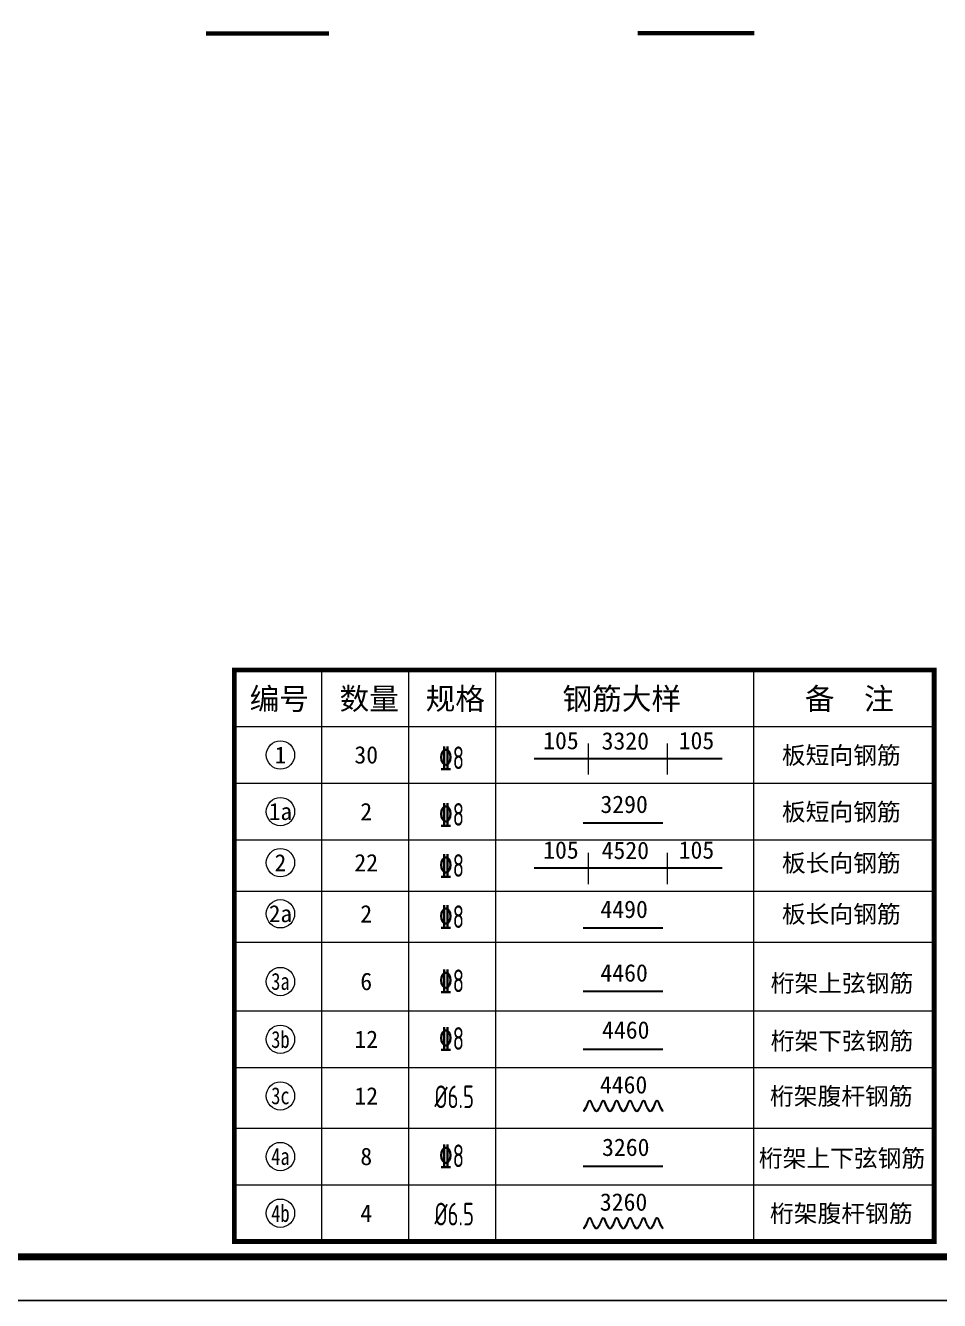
# Model space of a CAD drawing. Extents: x -517763 to -431309, y -403428 to -381056.
# Drawn here: x -449626 to -446478, y -403428 to -399039 of the extents above; entities that cross this region are included whole.
import ezdxf
from ezdxf.enums import TextEntityAlignment as Align

# ---------------------------------------------------------------- set-up
doc = ezdxf.new("R2010")
doc.units = 0
doc.header["$LTSCALE"] = 30
doc.header["$MEASUREMENT"] = 0
doc.linetypes.add('ACAD_ISO10W100', pattern=[18, 12, -3, 0, -3])
for name, color, linetype in [('MyLine', 199, 'Continuous'), ('S-ANNO-TABT', 7, 'Continuous'), ('S-DETL-TEXT', 7, 'Continuous'), ('YZ-下划线', 1, 'ACAD_ISO10W100'), ('图框2', 1, 'Continuous'), ('图框签字栏-图框栏', 7, 'Continuous')]:
    doc.layers.add(name, color=color, linetype=linetype)
for name, color, linetype, lineweight in [('PUB_TITLE', 4, 'Continuous', 15), ('S-DETL-REIN', 1, 'Continuous', 9), ('YZ-文字', 4, 'Continuous', 13), ('图框线', 7, 'Continuous', 13)]:
    doc.layers.add(name, color=color, linetype=linetype, lineweight=lineweight)
doc.styles.add('TSSD_NORM', font='tssdeng2.shx', dxfattribs={"width": 0.7, "bigfont": 'tssdchn.shx'})
doc.styles.add('图签-黑体', font='simhei.ttf')
doc.styles.add('宋体', font='', dxfattribs={"width": 0.8})
doc.styles.add('黑体', font='simhei.ttf')
doc.styles.get('宋体').set_extended_font_data('SimSun')

msp = doc.modelspace()

# ---------------------------------------------------------------- linework, layer by layer
at = {"layer": 'MyLine', "color": 0}
for p, q in [((-448906.9, -401257.8), (-446496.9, -401257.8)), ((-448906.9, -403225.3), (-448906.9, -401257.8)), ((-446496.9, -403225.3), (-446496.9, -401257.8)), ((-456209, -403278.4), (-444059, -403278.4))]:
    msp.add_line(p, q, dxfattribs=at)
at = {"layer": 'PUB_TITLE', "color": 0, "ltscale": 100, "const_width": 16.7}
msp.add_lwpolyline([(-448906.9, -403225.3), (-446496.9, -403225.3), (-446496.9, -401257.8), (-448906.9, -401257.8)], close=True, dxfattribs=at)
at = {"layer": 'PUB_TITLE', "color": 0, "lineweight": 15, "ltscale": 100}
for points in [[(-448606.9, -401257.8), (-448606.9, -403220.7)], [(-448306.9, -401257.8), (-448306.9, -403220.7)], [(-448006.9, -401257.8), (-448006.9, -403220.7)], [(-447118.9, -401257.8), (-447118.9, -403220.7)], [(-448906.9, -401452.8), (-446496.9, -401452.8)], [(-448906.9, -401647.8), (-446496.9, -401647.8)], [(-448906.9, -401842.8), (-446496.9, -401842.8)], [(-448906.9, -402018.7), (-446496.9, -402018.7)], [(-448906.9, -402194.6), (-446496.9, -402194.6)], [(-448906.9, -402431.5), (-446496.9, -402431.5)], [(-448906.9, -402431.5), (-446496.9, -402431.5)], [(-448906.9, -402626.5), (-446496.9, -402626.5)], [(-448906.9, -402835.3), (-446496.9, -402835.3)], [(-448906.9, -402835.3), (-446496.9, -402835.3)], [(-448906.9, -403030.3), (-446496.9, -403030.3)]]:
    msp.add_lwpolyline(points, dxfattribs=at)
at = {"layer": 'S-ANNO-TABT', "lineweight": 9}
for centre in [(-448747.9, -401550.3), (-448747.9, -401745.3), (-448747.9, -401921.2), (-448747.9, -402097.1), (-448747.9, -402330.3), (-448747.9, -402529), (-448747.9, -402724), (-448747.9, -402932.8), (-448747.9, -403127.8)]:
    msp.add_circle(centre, 48.8, dxfattribs=at)
at = {"layer": 'S-DETL-REIN', "lineweight": 30}
for p, q in [((-447874.2, -401562.3), (-447686.8, -401562.3)), ((-447686.8, -401562.3), (-447414.8, -401562.3)), ((-447414.8, -401562.3), (-447227.3, -401562.3)), ((-447705.3, -401783.6), (-447431.7, -401783.6)), ((-447874.2, -401939.1), (-447686.8, -401939.1)), ((-447686.8, -401939.1), (-447414.8, -401939.1)), ((-447414.8, -401939.1), (-447227.3, -401939.1)), ((-447705.3, -402145), (-447431.7, -402145)), ((-447705.3, -402363.9), (-447431.7, -402363.9)), ((-447705.3, -402562.6), (-447431.7, -402562.6)), ((-447705.3, -402966.4), (-447431.7, -402966.4))]:
    msp.add_line(p, q, dxfattribs=at)
at = {"layer": 'S-DETL-REIN', "lineweight": 9}
for points in [[(-447704.1, -402776.9), (-447695.9, -402763.6)], [(-447694.1, -402763.6), (-447702.7, -402777.6), (-447704.1, -402776.9)], [(-447704.1, -403180.7), (-447695.9, -403167.4)], [(-447694.1, -403167.4), (-447702.7, -403181.4), (-447704.1, -403180.7)]]:
    msp.add_lwpolyline(points, dxfattribs=at)
for points in [[(-447695.9, -402763.6), (-447686.8, -402741.3, -0.593633), (-447678.7, -402741.3), (-447669.7, -402763.6)], [(-447671.5, -402763.6), (-447680.1, -402742.1, 0.593633), (-447685.5, -402742.1), (-447694.1, -402763.6)], [(-447647.8, -402763.6), (-447655.6, -402776.1, -0.593633), (-447663.7, -402776.1), (-447671.5, -402763.6)], [(-447669.7, -402763.6), (-447662.4, -402775.3, 0.593633), (-447656.9, -402775.3), (-447649.6, -402763.6)], [(-447649.6, -402763.6), (-447640.6, -402741.3, -0.593633), (-447632.4, -402741.3), (-447623.4, -402763.6)], [(-447625.2, -402763.6), (-447633.8, -402742.1, 0.593633), (-447639.2, -402742.1), (-447647.8, -402763.6)], [(-447601.5, -402763.6), (-447609.3, -402776.1, -0.593633), (-447617.4, -402776.1), (-447625.2, -402763.6)], [(-447623.4, -402763.6), (-447616.1, -402775.3, 0.593633), (-447610.6, -402775.3), (-447603.3, -402763.6)], [(-447603.3, -402763.6), (-447594.3, -402741.3, -0.593633), (-447586.1, -402741.3), (-447577.1, -402763.6)], [(-447578.9, -402763.6), (-447587.5, -402742.1, 0.593633), (-447592.9, -402742.1), (-447601.5, -402763.6)], [(-447555.3, -402763.6), (-447563, -402776.1, -0.593633), (-447571.1, -402776.1), (-447578.9, -402763.6)], [(-447577.1, -402763.6), (-447569.8, -402775.3, 0.593633), (-447564.4, -402775.3), (-447557, -402763.6)], [(-447557, -402763.6), (-447548, -402741.3, -0.593633), (-447539.9, -402741.3), (-447530.8, -402763.6)], [(-447532.6, -402763.6), (-447541.2, -402742.1, 0.593633), (-447546.6, -402742.1), (-447555.3, -402763.6)], [(-447509, -402763.6), (-447516.7, -402776.1, -0.593633), (-447524.8, -402776.1), (-447532.6, -402763.6)], [(-447530.8, -402763.6), (-447523.5, -402775.3, 0.593633), (-447518.1, -402775.3), (-447510.7, -402763.6)], [(-447510.7, -402763.6), (-447501.7, -402741.3, -0.593633), (-447493.6, -402741.3), (-447484.6, -402763.6)], [(-447486.3, -402763.6), (-447494.9, -402742.1, 0.593633), (-447500.4, -402742.1), (-447509, -402763.6)], [(-447462.7, -402763.6), (-447470.4, -402776.1, -0.593633), (-447478.6, -402776.1), (-447486.3, -402763.6)], [(-447484.6, -402763.6), (-447477.2, -402775.3, 0.593633), (-447471.8, -402775.3), (-447464.4, -402763.6)], [(-447464.4, -402763.6), (-447455.4, -402741.3, -0.593633), (-447447.3, -402741.3), (-447438.3, -402763.6)], [(-447440, -402763.6), (-447448.6, -402742.1, 0.593633), (-447454.1, -402742.1), (-447462.7, -402763.6)], [(-447430.5, -402777.8, -0.137601), (-447432.3, -402776.1), (-447440, -402763.6)], [(-447438.3, -402763.6), (-447430.9, -402775.3, 0.055471), (-447430.5, -402775.9, 0.055471)], [(-447695.9, -403167.4), (-447686.8, -403145.1, -0.593633), (-447678.7, -403145.1), (-447669.7, -403167.4)], [(-447671.5, -403167.4), (-447680.1, -403145.8, 0.593633), (-447685.5, -403145.8), (-447694.1, -403167.4)], [(-447649.6, -403167.4), (-447640.6, -403145.1, -0.593633), (-447632.4, -403145.1), (-447623.4, -403167.4)], [(-447625.2, -403167.4), (-447633.8, -403145.8, 0.593633), (-447639.2, -403145.8), (-447647.8, -403167.4)], [(-447603.3, -403167.4), (-447594.3, -403145.1, -0.593633), (-447586.1, -403145.1), (-447577.1, -403167.4)], [(-447578.9, -403167.4), (-447587.5, -403145.8, 0.593633), (-447592.9, -403145.8), (-447601.5, -403167.4)], [(-447557, -403167.4), (-447548, -403145.1, -0.593633), (-447539.9, -403145.1), (-447530.8, -403167.4)], [(-447532.6, -403167.4), (-447541.2, -403145.8, 0.593633), (-447546.6, -403145.8), (-447555.3, -403167.4)], [(-447510.7, -403167.4), (-447501.7, -403145.1, -0.593633), (-447493.6, -403145.1), (-447484.6, -403167.4)], [(-447486.3, -403167.4), (-447494.9, -403145.8, 0.593633), (-447500.4, -403145.8), (-447509, -403167.4)], [(-447464.4, -403167.4), (-447455.4, -403145.1, -0.593633), (-447447.3, -403145.1), (-447438.3, -403167.4)], [(-447440, -403167.4), (-447448.6, -403145.8, 0.593633), (-447454.1, -403145.8), (-447462.7, -403167.4)], [(-447647.8, -403167.4), (-447655.6, -403179.8, -0.593633), (-447663.7, -403179.8), (-447671.5, -403167.4)], [(-447669.7, -403167.4), (-447662.4, -403179.1, 0.593633), (-447656.9, -403179.1), (-447649.6, -403167.4)], [(-447601.5, -403167.4), (-447609.3, -403179.8, -0.593633), (-447617.4, -403179.8), (-447625.2, -403167.4)], [(-447623.4, -403167.4), (-447616.1, -403179.1, 0.593633), (-447610.6, -403179.1), (-447603.3, -403167.4)], [(-447555.3, -403167.4), (-447563, -403179.8, -0.593633), (-447571.1, -403179.8), (-447578.9, -403167.4)], [(-447577.1, -403167.4), (-447569.8, -403179.1, 0.593633), (-447564.4, -403179.1), (-447557, -403167.4)], [(-447509, -403167.4), (-447516.7, -403179.8, -0.593633), (-447524.8, -403179.8), (-447532.6, -403167.4)], [(-447530.8, -403167.4), (-447523.5, -403179.1, 0.593633), (-447518.1, -403179.1), (-447510.7, -403167.4)], [(-447462.7, -403167.4), (-447470.4, -403179.8, -0.593633), (-447478.6, -403179.8), (-447486.3, -403167.4)], [(-447484.6, -403167.4), (-447477.2, -403179.1, 0.593633), (-447471.8, -403179.1), (-447464.4, -403167.4)], [(-447430.5, -403181.6, -0.137601), (-447432.3, -403179.8), (-447440, -403167.4)], [(-447438.3, -403167.4), (-447430.9, -403179.1, 0.055471), (-447430.5, -403179.6, 0.055471)]]:
    msp.add_lwpolyline(points, format="xyb", dxfattribs=at)
at = {"layer": 'S-DETL-TEXT', "lineweight": 9}
for points in [[(-447686.8, -401618.1), (-447686.8, -401510.9)], [(-447414.8, -401618.1), (-447414.8, -401510.9)], [(-447686.8, -401994.9), (-447686.8, -401887.7)], [(-447414.8, -401994.9), (-447414.8, -401887.7)]]:
    msp.add_lwpolyline(points, dxfattribs=at)
at = {"layer": 'YZ-下划线', "color": 1, "linetype": 'ByBlock', "const_width": 15}
for points in [[(-449004.2, -399066.9), (-448580.6, -399066.9)], [(-447518, -399065.2), (-447116, -399065.2)]]:
    msp.add_lwpolyline(points, dxfattribs=at)
at = {"layer": '图框2', "color": 1}
msp.add_lwpolyline([(-456509, -394518.4), (-456509, -403428.4), (-443909, -403428.4), (-443909, -394518.4)], close=True, dxfattribs=at)
at = {"layer": '图框线', "const_width": 24}
msp.add_lwpolyline([(-456209, -394668.4), (-444059, -394668.4), (-444059, -403278.4), (-456209, -403278.4)], close=True, dxfattribs=at)

# ---------------------------------------------------------------- texts
at = {"layer": 'S-ANNO-TABT', "lineweight": 9, "style": '宋体'}
for s, p in [('1', (-448747.9, -401550.3)), ('1a', (-448747.9, -401745.3)), ('2', (-448747.9, -401921.2)), ('2a', (-448747.9, -402097.1))]:
    msp.add_text(s, height=58.5, dxfattribs=at).set_placement(p, align=Align.MIDDLE)
at = {"layer": 'S-ANNO-TABT', "color": 1, "lineweight": 9, "style": 'TSSD_NORM', "width": 0.7}
for s, p in [('\x848', (-448158.5, -401559.9)), ('\x848', (-448158.5, -401754.9)), ('\x848', (-448158.5, -401930.8)), ('\x848', (-448158.5, -402106.8)), ('\x848', (-448158.5, -402327.7)), ('\x848', (-448158.5, -402526.4)), ('%%C6.5', (-448149.5, -402727.1)), ('\x848', (-448158.5, -402930.2)), ('%%C6.5', (-448149.5, -403130.9))]:
    msp.add_text(s, height=78, dxfattribs=at).set_placement(p, align=Align.MIDDLE)
at = {"layer": 'S-ANNO-TABT', "lineweight": 9, "style": '宋体', "width": 0.8}
for s, p in [('3a', (-448747.9, -402330.3)), ('3b', (-448747.9, -402529)), ('3c', (-448747.9, -402724)), ('4a', (-448747.9, -402932.8)), ('4b', (-448747.9, -403127.8))]:
    msp.add_text(s, height=58.5, dxfattribs=at).set_placement(p, align=Align.MIDDLE)
at = {"layer": 'YZ-文字', "style": '黑体'}
for s, p in [('105', (-447782, -401548.6)), ('3320', (-447560.3, -401549.9)), ('105', (-447315.4, -401548.6)), ('3290', (-447564.4, -401768.1)), ('105', (-447782, -401925.4)), ('4520', (-447560.3, -401926.7)), ('105', (-447315.4, -401925.4)), ('4490', (-447564.4, -402129.5)), ('4460', (-447564.4, -402348.5)), ('4460', (-447558.8, -402545)), ('4460', (-447566.3, -402733.6)), ('3260', (-447558.8, -402948.8)), ('3260', (-447566.3, -403137.3))]:
    msp.add_text(s, height=60, dxfattribs=at).set_placement(p, align=Align.BOTTOM_CENTER)
for s, p in [('30', (-448452.5, -401550.3)), ('板短向钢筋', (-446816.6, -401550.3)), ('2', (-448452.5, -401745.3)), ('板短向钢筋', (-446816.6, -401745.3)), ('板长向钢筋', (-446816.6, -401921.2)), ('22', (-448452.5, -401921.2)), ('板长向钢筋', (-446816.6, -402097.1)), ('2', (-448452.5, -402097.1)), ('6', (-448452.5, -402330.3)), ('桁架上弦钢筋', (-446814.2, -402335)), ('12', (-448452.5, -402529)), ('桁架下弦钢筋', (-446814.2, -402533.8)), ('12', (-448452.5, -402724)), ('桁架腹杆钢筋', (-446816.6, -402724)), ('桁架上下弦钢筋', (-446814.2, -402937.5)), ('8', (-448452.5, -402932.8)), ('4', (-448452.5, -403127.8)), ('桁架腹杆钢筋', (-446816.6, -403127.8))]:
    msp.add_text(s, height=60, dxfattribs=at).set_placement(p, align=Align.MIDDLE)
at = {"layer": '图框签字栏-图框栏', "ltscale": 100, "style": '图签-黑体'}
for s, p in [('编号', (-448751.9, -401355.3)), ('数量', (-448442.2, -401355.3)), ('规格', (-448145.8, -401355.3)), ('钢筋大样', (-447572.4, -401355.3)), ('备  注', (-446789.2, -401355.3))]:
    msp.add_text(s, height=74.87, rotation=0, dxfattribs=at).set_placement(p, align=Align.MIDDLE)

doc.saveas('drawing.dxf')
